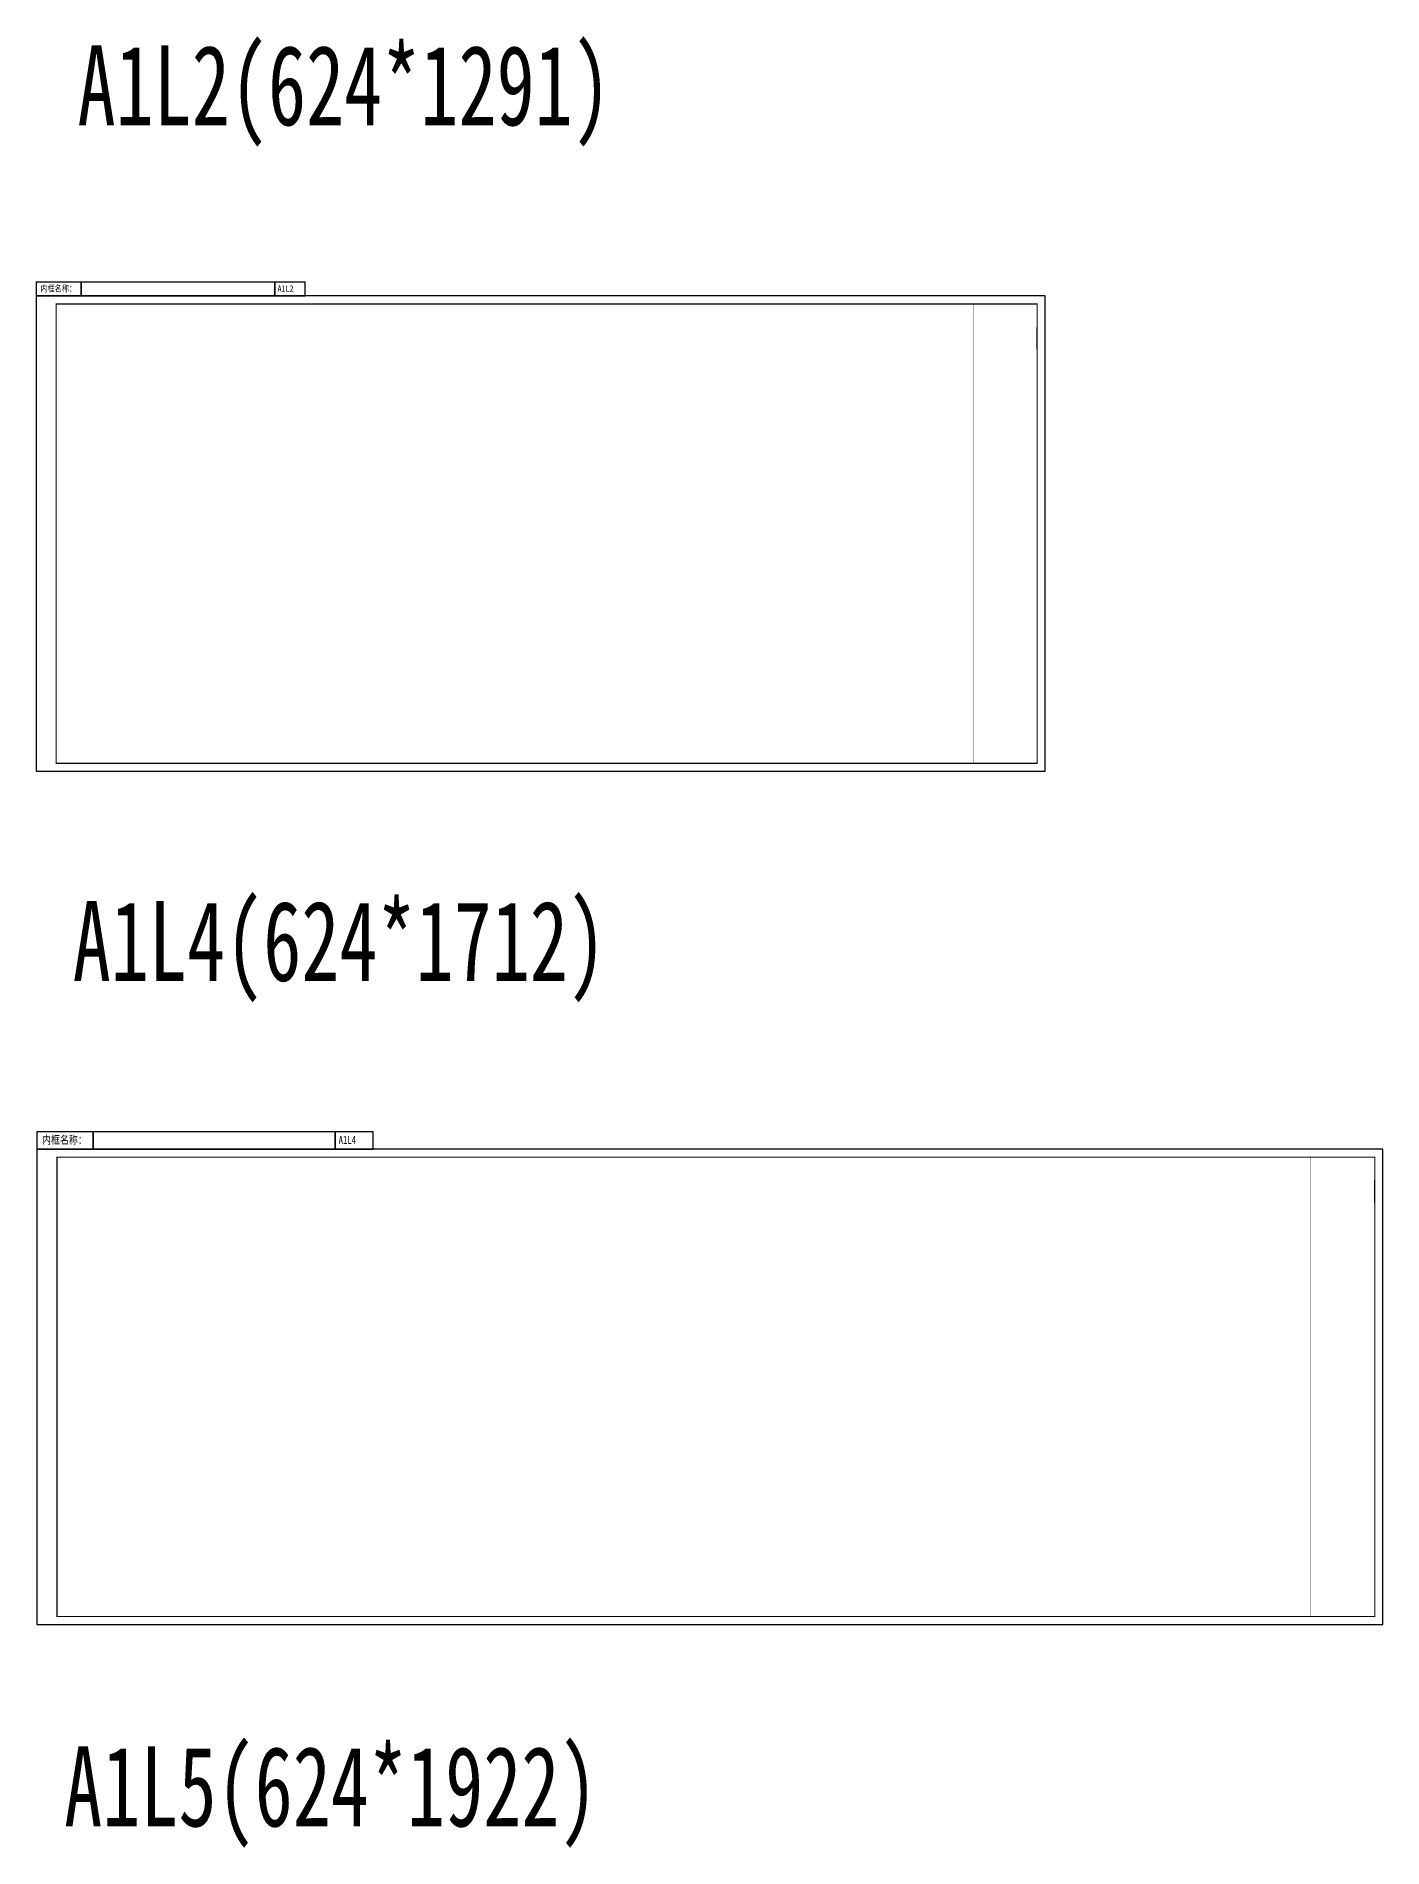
# Model space of a CAD drawing. Extents: x -678900 to 2378000, y 0 to 1840591.
# Drawn here: x -678900 to -510603, y 738053 to 964437 of the extents above; entities that cross this region are included whole.
import ezdxf

# ---------------------------------------------------------------- set-up
doc = ezdxf.new("R2010")
doc.units = 0
doc.header["$LTSCALE"] = 1000
doc.header["$MEASUREMENT"] = 0
doc.layers.get('0').update_dxf_attribs({"linetype": 'CONTINUOUS'})
doc.layers.add('内框', color=8, linetype='CONTINUOUS', plot=False)
doc.styles.add('TH-STYLE1', font='', dxfattribs={"width": 0.7})
doc.styles.add('黑体', font='simhei.ttf')
doc.styles.get('TH-STYLE1').set_extended_font_data('SimSun')

# ---------------------------------------------------------------- blocks, each defined once
blk = doc.blocks.new('THAPE_A1L2_inner')
blk.add_line((1251, 527), (1251, 555))
at = {"layer": '内框'}
for p, q in [((0, 611.6), (0, 594)), ((0, 611.6), (336, 611.6)), ((56, 594), (56, 611.6)), ((56, 611.6), (56, 594)), ((298.1, 594), (298.1, 611.6)), ((298.1, 611.6), (298.1, 594)), ((336, 594), (336, 611.6)), ((0, 594), (56, 594)), ((32, 594), (0, 594)), ((96, 594), (32, 594)), ((56, 594), (298.1, 594)), ((224, 594), (96, 594)), ((336, 594), (224, 594)), ((298.1, 594), (336, 594))]:
    blk.add_line(p, q, dxfattribs=at)
blk.add_lwpolyline([(0, 0), (1261, 0), (1261, 594), (0, 594)], close=True, dxfattribs=at)
at = {"layer": '内框', "const_width": 1.4}
blk.add_lwpolyline([(25, 584), (25, 10), (1251, 10), (1251, 584)], close=True, dxfattribs=at)
at = {"layer": '内框', "const_width": 0.5}
blk.add_lwpolyline([(1171, 584), (1171, 10)], dxfattribs=at)
at = {"layer": '内框', "style": '黑体', "width": 0.8}
for s, p in [('内框名称：', (5.1, 599.3)), ('A1L2', (301.6, 599.3))]:
    blk.add_text(s, height=8, dxfattribs=at).set_placement(p)
blk.add_attdef('内框名称', (58.9, 599.3), '', height=8, dxfattribs=at)
blk = doc.blocks.new('THAPE_A1L4_inner')
blk.add_line((1672, 527), (1672, 555))
at = {"layer": '内框'}
for p, q in [((0, 616), (0, 594)), ((0, 616), (420, 616)), ((70, 594), (70, 616)), ((70, 616), (70, 594)), ((372.7, 594), (372.6, 616)), ((372.6, 616), (372.7, 594)), ((420, 594), (420, 616)), ((0, 594), (70, 594)), ((40, 594), (0, 594)), ((120, 594), (40, 594)), ((70, 594), (372.7, 594)), ((280, 594), (120, 594)), ((420, 594), (280, 594)), ((372.7, 594), (420, 594))]:
    blk.add_line(p, q, dxfattribs=at)
blk.add_lwpolyline([(0, 0), (1682, 0), (1682, 594), (0, 594)], close=True, dxfattribs=at)
at = {"layer": '内框', "const_width": 1.4}
blk.add_lwpolyline([(25, 584), (25, 10), (1672, 10), (1672, 584)], close=True, dxfattribs=at)
at = {"layer": '内框', "const_width": 0.5}
blk.add_lwpolyline([(1592, 584), (1592, 10)], dxfattribs=at)
at = {"layer": '内框', "style": '黑体', "width": 0.8}
for s, p in [('内框名称：', (6.3, 600.6)), ('A1L4', (377, 600.6))]:
    blk.add_text(s, height=10, dxfattribs=at).set_placement(p)
blk.add_attdef('内框名称', (73.6, 600.6), '', height=10, dxfattribs=at)

msp = doc.modelspace()

# ---------------------------------------------------------------- block references
at = {"layer": '内框', "xscale": 100, "yscale": 100, "zscale": 100}
for name, p in [('THAPE_A1L2_inner', (-678899.6, 872578.3)), ('THAPE_A1L4_inner', (-678803.2, 765952.7))]:
    msp.add_blockref(name, p, dxfattribs=at)

# ---------------------------------------------------------------- texts
at = {"layer": '内框', "char_height": 10000, "width": 30007.31, "attachment_point": 1, "style": 'TH-STYLE1'}
for s, insert in [('A1L2(624*1291)', (-673744.3, 963307.5)), ('A1L4(624*1712)', (-674342.7, 856376.6)), ('A1L5(624*1922)', (-675410.7, 750719.7))]:
    msp.add_mtext(s, dxfattribs=dict(at, insert=insert))

doc.saveas('drawing.dxf')
